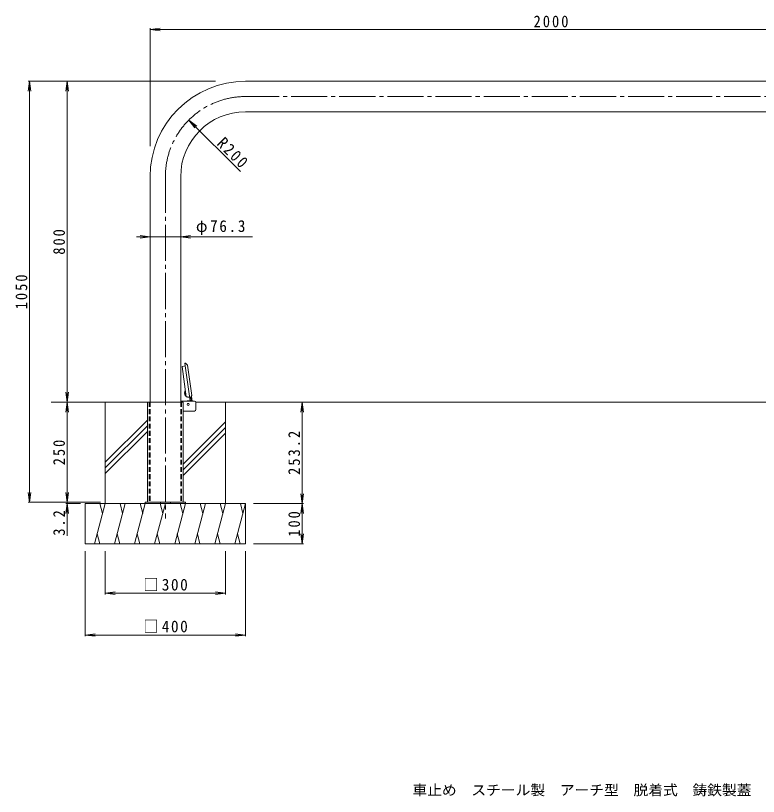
# Model space of a CAD drawing. Units: millimetres at full size, sheet at 1:10. Extents: x -1853 to 1851, y -1371 to 1349.
# Drawn here: x -1853 to -1, y -1371 to 576 of the extents above; entities that cross this region are included whole.
import ezdxf
from ezdxf.enums import TextEntityAlignment as Align

# ---------------------------------------------------------------- set-up
doc = ezdxf.new("R2010")
doc.units = ezdxf.units.MM
doc.header["$LTSCALE"] = 10
doc.linetypes.add('CHAIN2', pattern=[12, 9, -1, 1, -1])
doc.linetypes.add('DASHED1', pattern=[1.8, 1.2, -0.6])
for name, color, linetype, lineweight in [('C-0_通り芯', 4, 'Continuous', 9), ('C-1_躯体', 7, 'Continuous', 9), ('C-2_仕上', 3, 'Continuous', 9), ('C-3_寸法', 3, 'DASHED1', 9), ('C-4_文字', 7, 'Continuous', 9), ('C-5_建具', 7, 'Continuous', 9), ('C-6_間仕切', 2, 'Continuous', 9), ('C-9_記号', 7, 'Continuous', 9), ('C-B_衛生陶器', 2, 'Continuous', 9), ('C-E_見え係り', 6, 'Continuous', 5)]:
    doc.layers.add(name, color=color, linetype=linetype, lineweight=lineweight)
doc.layers.add('F-F_F-Fﾚｲﾔ', color=2, linetype='Continuous')
doc.styles.add('ＭＳ ゴシック', font='')
doc.styles.get('ＭＳ ゴシック').set_extended_font_data('MS Gothic')

msp = doc.modelspace()

# ---------------------------------------------------------------- linework, layer by layer
at = {"layer": 'C-0_通り芯', "color": 7, "linetype": 'CHAIN2'}
for p, q in [((243.98, 374.4), (-1279.72, 374.4)), ((-1479.72, 174.4), (-1479.72, -678.09))]:
    msp.add_line(p, q, dxfattribs=at)
at = {"layer": 'C-0_通り芯'}
for p, q in [((-1429.88, -290.65), (-1424.19, -295.05)), ((-1430.48, -296.95), (-1438.27, -299.05)), ((-1438.27, -299.05), (-1427.71, -374.18)), ((-1418.98, -378.8), (-1430.48, -296.95)), ((-1413.45, -371.47), (-1424.19, -295.05)), ((-1435.17, -387.45), (-1524.27, -387.45)), ((-1524.27, -637.45), (-1524.27, -387.45)), ((-1435.17, -637.45), (-1435.17, -387.45)), ((-1424.62, -374.59), (-1427.71, -374.18)), ((-1424.62, -374.59), (-1424.57, -374.96)), ((-1424.57, -374.96), (-1419.53, -374.88)), ((-1418.98, -378.8), (-1417.61, -377.93)), ((-1417.61, -377.93), (-1413.45, -371.47))]:
    msp.add_line(p, q, dxfattribs=at)
at = {"layer": 'C-0_通り芯', "linetype": 'DASHED1'}
for p, q in [((-1520.07, -387.45), (-1520.07, -637.45)), ((-1439.37, -387.45), (-1439.37, -637.45))]:
    msp.add_line(p, q, dxfattribs=at)
at = {"layer": 'C-0_通り芯'}
msp.add_lwpolyline([(-1429.88, -290.65), (-1431.41, -290.36), (-1430.48, -296.95)], dxfattribs=at)
at = {"layer": 'C-0_通り芯', "color": 7, "linetype": 'CHAIN2'}
msp.add_arc((-1279.72, 174.4), 200, 90, 180, dxfattribs=at)
at = {"layer": 'C-1_躯体', "color": 3}
for p, q in [((-1407.07, -384.85), (-1441.57, -384.85)), ((-1403.77, -406.55), (-1403.77, -388.15)), ((-1407.07, -409.85), (-1435.17, -409.85))]:
    msp.add_line(p, q, dxfattribs=at)
at = {"layer": 'C-1_躯体'}
for p, q in [((-1429.72, -637.45), (-1529.72, -637.45)), ((-1529.72, -637.45), (-1529.72, -640.65)), ((-1492.22, -637.45), (-1492.22, -640.65)), ((-1467.22, -637.45), (-1467.22, -640.65)), ((-1429.72, -637.45), (-1429.72, -640.65))]:
    msp.add_line(p, q, dxfattribs=at)
at = {"layer": 'C-1_躯体', "color": 3}
for centre, start, end in [((-1407.07, -388.15), 0, 90), ((-1407.07, -406.55), 270, 0)]:
    msp.add_arc(centre, 3.3, start, end, dxfattribs=at)
at = {"layer": 'C-2_仕上'}
for p, q in [((-1279.72, 412.55), (243.98, 412.55)), ((-1279.72, 336.25), (243.98, 336.25)), ((-1517.87, 174.4), (-1517.87, -387.45)), ((-1441.57, 174.4), (-1441.57, -387.45))]:
    msp.add_line(p, q, dxfattribs=at)
for radius in [238.15, 161.85]:
    msp.add_arc((-1279.72, 174.4), radius, 90, 180, dxfattribs=at)
at = {"layer": 'C-3_寸法'}
for p, q in [((-1517.87, -387.45), (-1517.87, -637.45)), ((-1441.57, -387.45), (-1441.57, -637.45))]:
    msp.add_line(p, q, dxfattribs=at)
at = {"layer": 'C-4_文字'}
for p, q in [((-1517.87, 541.62), (-1493.08, 544.88)), ((-1517.87, 544.62), (-1517.87, 250.61)), ((-1517.87, 541.62), (-1493.08, 538.36)), ((-1517.87, 541.62), (482.13, 541.62)), ((-1818.71, 412.55), (-1821.97, 387.76)), ((-1821.71, 412.55), (-1355.12, 412.55)), ((-1818.71, -637.45), (-1818.71, 412.55)), ((-1818.71, 412.55), (-1815.45, 387.76)), ((-1724.82, 412.55), (-1728.08, 387.76)), ((-1724.82, -387.45), (-1724.82, 412.55)), ((-1724.82, 412.55), (-1721.55, 387.76)), ((-1292.62, 187.15), (-1421.17, 315.79)), ((-1517.87, 24.34), (-1551.56, 24.34)), ((-1517.87, 24.34), (-1542.66, 27.6)), ((-1517.87, 24.34), (-1542.66, 21.08)), ((-1441.57, 24.34), (-1517.87, 24.34)), ((-1441.57, 24.34), (-1416.78, 27.6)), ((-1441.57, 24.34), (-1416.78, 21.08)), ((-1441.57, 24.34), (-1262.29, 24.34)), ((-1724.82, -387.45), (-1728.08, -362.67)), ((-1724.82, -387.45), (-1721.55, -362.67)), ((-1724.82, -387.45), (-1728.08, -412.24)), ((-1724.82, -637.45), (-1724.82, -387.45)), ((-1724.82, -387.45), (-1721.55, -412.24)), ((-1138.59, -387.45), (-1141.85, -412.24)), ((-1138.59, -387.45), (-1135.33, -412.24)), ((-1138.59, -640.65), (-1138.59, -387.45)), ((-1818.71, -637.45), (-1821.97, -612.67)), ((-1818.71, -637.45), (-1815.45, -612.67)), ((-1724.82, -637.45), (-1728.08, -612.67)), ((-1724.82, -637.45), (-1721.55, -612.67)), ((-1138.59, -640.65), (-1141.85, -615.87)), ((-1138.59, -640.65), (-1135.33, -615.87)), ((-1821.71, -637.45), (-1641.71, -637.45)), ((-1724.82, -640.65), (-1728.08, -665.44)), ((-1727.82, -640.65), (-1691.33, -640.65)), ((-1724.82, -640.65), (-1724.82, -637.45)), ((-1724.82, -640.65), (-1721.55, -665.44)), ((-1724.82, -640.65), (-1724.82, -720.88)), ((-1135.59, -640.65), (-1259.72, -640.65)), ((-1138.59, -640.65), (-1141.85, -665.44)), ((-1138.59, -740.65), (-1138.59, -640.65)), ((-1138.59, -640.65), (-1135.33, -665.44)), ((-1138.59, -740.65), (-1141.85, -715.87)), ((-1138.59, -740.65), (-1135.33, -715.87)), ((-1679.72, -971.26), (-1679.72, -759.15)), ((-1629.72, -867.14), (-1629.72, -759.15)), ((-1329.72, -867.14), (-1329.72, -759.15)), ((-1279.72, -971.26), (-1279.72, -759.15)), ((-1135.59, -740.65), (-1259.72, -740.65)), ((-1629.72, -864.14), (-1604.93, -860.88)), ((-1629.72, -864.14), (-1329.72, -864.14)), ((-1629.72, -864.14), (-1604.93, -867.41)), ((-1329.72, -864.14), (-1354.51, -860.88)), ((-1329.72, -864.14), (-1354.51, -867.41)), ((-1679.72, -968.26), (-1654.93, -964.99)), ((-1679.72, -968.26), (-1279.72, -968.26)), ((-1679.72, -968.26), (-1654.93, -971.52)), ((-1279.72, -968.26), (-1304.51, -964.99)), ((-1279.72, -968.26), (-1304.51, -971.52))]:
    msp.add_line(p, q, dxfattribs=at)
at = {"layer": 'C-5_建具'}
for q in [(-1401.34, 300.56), (-1405.96, 295.95)]:
    msp.add_line((-1421.17, 315.79), q, dxfattribs=at)
at = {"layer": 'C-6_間仕切'}
for p, q in [((-1431.46, -363.28), (-1432.14, -364.18)), ((-1429.17, -363.77), (-1432.14, -364.18)), ((-1431.53, -368.54), (-1432.14, -364.18)), ((-1428.56, -368.12), (-1431.53, -368.54)), ((-1430.63, -369.22), (-1431.53, -368.54)), ((-1429.28, -362.97), (-1431.46, -363.28)), ((-1430.63, -369.22), (-1431.46, -363.28)), ((-1428.45, -368.91), (-1430.63, -369.22)), ((-1415.13, -383.2), (-1416.18, -375.71)), ((-1413.28, -384.85), (-1414.86, -373.66))]:
    msp.add_line(p, q, dxfattribs=at)
at = {"layer": 'C-6_間仕切', "linetype": 'DASHED1'}
for p, q in [((-1424.73, -384.57), (-1415.03, -383.2)), ((-1414.9, -384.85), (-1415.13, -383.2))]:
    msp.add_line(p, q, dxfattribs=at)
msp.add_arc((-1424.04, -389.52), 5, 98, 111.11628, dxfattribs=at)
at = {"layer": 'C-6_間仕切'}
msp.add_arc((-1415.24, -381.72), 1.5, 278, 8, dxfattribs=at)
at = {"layer": 'C-9_記号'}
for p, q in [((-1426.89, -384.85), (-1418.3, -383.65)), ((-1418.13, -384.85), (-1418.98, -378.8))]:
    msp.add_line(p, q, dxfattribs=at)
msp.add_arc((-1418.75, -380.48), 3.2, 278, 8, dxfattribs=at)
at = {"layer": 'C-B_衛生陶器'}
for p, q in [((-1431.54, -361.27), (-1431.22, -360.47)), ((-1431.54, -361.27), (-1431.26, -363.25)), ((-1429.67, -360.25), (-1431.22, -360.47)), ((-1430.43, -369.19), (-1430.15, -371.17)), ((-1430.15, -371.17), (-1429.62, -371.86)), ((-1428.07, -371.64), (-1429.62, -371.86))]:
    msp.add_line(p, q, dxfattribs=at)
at = {"layer": 'C-E_見え係り'}
for p, q in [((-1764.27, -387.45), (-1524.27, -387.45)), ((-1629.72, -640.65), (-1629.72, -387.45)), ((-1403.84, -387.45), (368.11, -387.45)), ((-1329.72, -640.65), (-1329.72, -387.45)), ((-1524.27, -432.19), (-1629.72, -537.64)), ((-1524.27, -446.34), (-1629.72, -551.79)), ((-1329.72, -436.53), (-1435.17, -541.98)), ((-1524.27, -460.48), (-1629.72, -565.93)), ((-1329.72, -450.67), (-1435.17, -556.12)), ((-1329.72, -464.81), (-1435.17, -570.26)), ((-1679.72, -640.65), (-1279.72, -640.65)), ((-1679.72, -740.65), (-1679.72, -640.65)), ((-1629.72, -640.65), (-1656.51, -740.65)), ((-1642.77, -640.65), (-1636.24, -665)), ((-1579.72, -640.65), (-1606.51, -740.65)), ((-1592.77, -640.65), (-1586.24, -665)), ((-1529.72, -640.65), (-1556.51, -740.65)), ((-1542.77, -640.65), (-1536.24, -665)), ((-1479.72, -640.65), (-1506.51, -740.65)), ((-1492.77, -640.65), (-1486.24, -665)), ((-1429.72, -640.65), (-1456.51, -740.65)), ((-1442.77, -640.65), (-1436.24, -665)), ((-1379.72, -640.65), (-1406.51, -740.65)), ((-1392.77, -640.65), (-1386.24, -665)), ((-1329.72, -640.65), (-1356.51, -740.65)), ((-1342.77, -640.65), (-1336.24, -665)), ((-1279.72, -640.65), (-1306.51, -740.65)), ((-1292.77, -640.65), (-1286.24, -665)), ((-1279.72, -740.65), (-1279.72, -640.65)), ((-1643.47, -740.65), (-1649.99, -716.3)), ((-1593.47, -740.65), (-1599.99, -716.3)), ((-1543.47, -740.65), (-1549.99, -716.3)), ((-1493.47, -740.65), (-1499.99, -716.3)), ((-1443.47, -740.65), (-1449.99, -716.3)), ((-1393.47, -740.65), (-1399.99, -716.3)), ((-1343.47, -740.65), (-1349.99, -716.3)), ((-1293.47, -740.65), (-1299.99, -716.3)), ((-1679.72, -740.65), (-1279.72, -740.65))]:
    msp.add_line(p, q, dxfattribs=at)
at = {"layer": 'C-E_見え係り', "color": 4, "lineweight": 9}
msp.add_circle((-1422.72, -393.15), 2.5, dxfattribs=at)

# ---------------------------------------------------------------- texts
at = {"layer": 'C-4_文字', "color": 2, "char_height": 29.33, "attachment_point": 7, "style": 'ＭＳ ゴシック'}
for s, insert in [('\\T1.28;\\W0.9;2000', (-561.62, 546.62)), ('\\T1.22;\\W0.95;φ76.3', (-1403.53, 28.8)), ('\\T1.21;\\W0.95;□300', (-1534.72, -858.14)), ('\\T1.21;\\W0.95;□400', (-1534.72, -962.26))]:
    msp.add_mtext(s, dxfattribs=dict(at, insert=insert))
for s, insert, rotation in [('\\T1.28;\\W0.9;R200', (-1353.43, 254.99), 315), ('\\T1.27;\\W0.9;800', (-1729.82, -19.95), 90), ('\\T1.28;\\W0.9;1050', (-1823.71, -156.2), 90), ('\\T1.28;\\W0.9;253.2', (-1143.59, -569.05), 90), ('\\T1.27;\\W0.9;250', (-1729.82, -544.95), 90), ('\\T1.27;\\W0.9;3.2', (-1729.82, -720.66), 90), ('\\T1.27;\\W0.9;100', (-1143.59, -723.15), 90)]:
    msp.add_mtext(s, dxfattribs=dict(at, insert=insert, rotation=rotation))
at = {"layer": 'F-F_F-Fﾚｲﾔ', "style": 'ＭＳ ゴシック', "width": 1.05}
msp.add_text('車止め\u3000スチール製\u3000アーチ型\u3000脱着式\u3000鋳鉄製蓋\u3000ＹＢ７Ｈ２０－ＨＤ', height=25.66, dxfattribs=at).set_placement((-863.55, -1375.43), align=Align.BOTTOM_LEFT)

doc.saveas('drawing.dxf')
